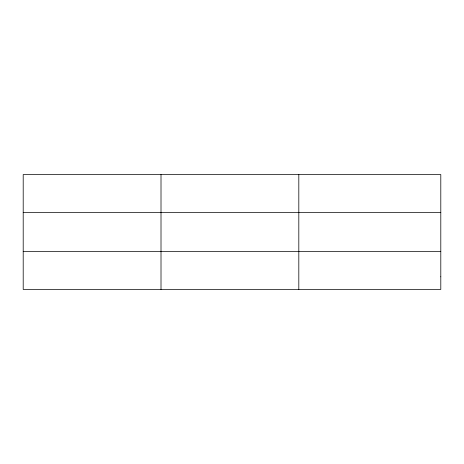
<?xml version="1.0" encoding="UTF-8"?>
<svg xmlns="http://www.w3.org/2000/svg" width="464" height="464" viewBox="0 0 464 464"><rect width="100%" height="100%" fill="white"/><g stroke="black" fill="none" stroke-linecap="round" stroke-linejoin="round"><path stroke-width="0.7" d="M161.008 289.432L161.008 174.568M298.816 289.432L298.816 174.568M23.2 212.471L440.8 212.471M23.2 251.529L440.8 251.529M440.8 276.793L440.8 289.432L23.2 289.432L23.2 174.568L440.8 174.568L440.8 276.793"/></g></svg>
